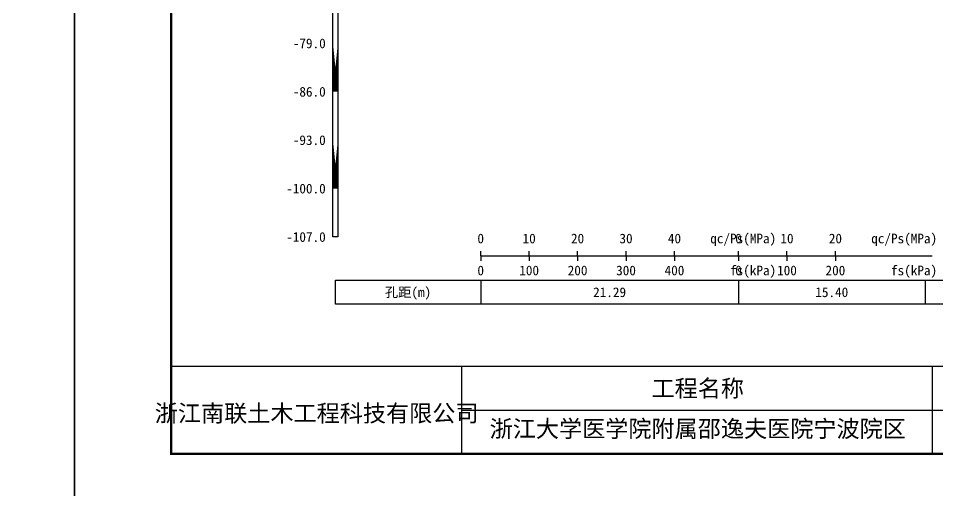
# Model space of a CAD drawing. Extents: x -37 to 3540, y -1485 to 297.
# Drawn here: x 371 to 560.8, y -1180.6 to -1083.1 of the extents above; entities that cross this region are included whole.
import ezdxf
from ezdxf.enums import TextEntityAlignment as Align

# ---------------------------------------------------------------- set-up
doc = ezdxf.new("R2010")
doc.units = 0
doc.layers.get('0').update_dxf_attribs({"linetype": 'CONTINUOUS'})
doc.layers.add('FRAME', color=7, linetype='CONTINUOUS')
doc.layers.add('RULER', color=7, linetype='CONTINUOUS')
doc.styles.add('ST', font='')
doc.styles.get('ST').set_extended_font_data('SimSun')

# ---------------------------------------------------------------- blocks, each defined once
blk = doc.blocks.new('图签_A3长')
for p, q in [((0, 18), (-380, 18)), ((-380, 18), (-380, 0)), ((-320, 0), (-320, 18)), ((-222.82, 0), (-222.82, 18)), ((-320, 9), (0, 9)), ((-380, 0), (0, 0))]:
    blk.add_line(p, q)
at = {"style": 'ST'}
blk.add_text('工程名称', height=3.5, dxfattribs=at).set_placement((-271.3, 13.5), align=Align.MIDDLE_CENTER)
for tag, p in [('01＿单位名称', (-349.98, 8.36)), ('02＿工程名称', (-271.3, 5.16)), ('04＿工程编号', (-176.51, 4.65)), ('05＿日期', (-35.59, 4.65)), ('06＿图号', (-11.16, 4.91))]:
    blk.add_attdef(tag, text='', height=3.5, dxfattribs=at).set_placement(p, align=Align.MIDDLE_CENTER)
at = {"style": 'ST', "width": 0.85}
blk.add_attdef('03＿图件名称', text='', height=3, dxfattribs=at).set_placement((-205.49, 5.05), align=Align.MIDDLE_CENTER)
blk = doc.blocks.new('Arrow')
for points in [[(-3.984779, 0.348623), (0, 0), (-3.189535, 0)], [(-3.189535, 0), (0, 0), (-3.984779, -0.348623)]]:
    blk.add_solid(points)

msp = doc.modelspace()

# ---------------------------------------------------------------- linework, layer by layer
at = {"layer": 'FRAME', "color": 245, "linetype": 'Continuous'}
for points in [[(-37.39, -1188), (382.61, -1188), (382.61, -891), (-37.39, -891)], [(382.61, -1188), (802.61, -1188), (802.61, -891), (382.61, -891)]]:
    msp.add_lwpolyline(points, close=True, dxfattribs=at)
at = {"layer": 'FRAME', "linetype": 'Continuous', "const_width": 0.5}
msp.add_lwpolyline([(402.61, -1173), (782.61, -1173), (782.61, -906), (402.61, -906)], close=True, dxfattribs=at)
at = {"layer": 'RULER', "linetype": 'Continuous'}
for points in [[(436, -968.23), (437, -968.23), (437, -1128.23), (436, -1128.23)], [(436.5, -1137.14), (466.5, -1137.14), (466.5, -1142.14), (436.5, -1142.14)]]:
    msp.add_lwpolyline(points, close=True, dxfattribs=at)
at = {"layer": 'RULER', "linetype": 'Continuous', "const_width": 1}
for points in [[(436.5, -1088.23), (436.5, -1098.23)], [(436.5, -1108.23), (436.5, -1118.23)]]:
    msp.add_lwpolyline(points, close=True, dxfattribs=at)
at = {"layer": 'RULER', "linetype": 'Continuous'}
for points in [[(466.5, -1132.14), (466.5, -1131.14)], [(466.5, -1132.14), (526.5, -1132.14)], [(466.5, -1132.14), (466.5, -1133.14)], [(476.5, -1132.14), (476.5, -1131.14)], [(476.5, -1132.14), (476.5, -1133.14)], [(486.5, -1132.14), (486.5, -1131.14)], [(486.5, -1132.14), (486.5, -1133.14)], [(496.5, -1132.14), (496.5, -1131.14)], [(496.5, -1132.14), (496.5, -1133.14)], [(506.5, -1132.14), (506.5, -1131.14)], [(506.5, -1132.14), (506.5, -1133.14)], [(519.73, -1132.14), (519.73, -1131.14)], [(519.73, -1132.14), (559.73, -1132.14)], [(519.73, -1132.14), (519.73, -1133.14)], [(529.73, -1132.14), (529.73, -1131.14)], [(529.73, -1132.14), (529.73, -1133.14)], [(539.73, -1132.14), (539.73, -1131.14)], [(539.73, -1132.14), (539.73, -1133.14)], [(466.5, -1137.14), (519.73, -1137.14), (519.73, -1142.14), (466.5, -1142.14)], [(519.73, -1137.14), (558.23, -1137.14), (558.23, -1142.14), (519.73, -1142.14)], [(558.23, -1137.14), (601.08, -1137.14), (601.08, -1142.14), (558.23, -1142.14)]]:
    msp.add_lwpolyline(points, dxfattribs=at)

# ---------------------------------------------------------------- block references
at = {"layer": 'FRAME'}
ref = msp.add_blockref('图签_A3长', (782.61, -1173), dxfattribs=at)
ref.add_attrib('01＿单位名称', '浙江南联土木工程科技有限公司', dxfattribs={"layer": '0', "height": 3.5, "style": 'ST'}).set_placement((432.63, -1164.64), align=Align.MIDDLE_CENTER)
ref.add_attrib('02＿工程名称', '浙江大学医学院附属邵逸夫医院宁波院区', dxfattribs={"layer": '0', "height": 3.5, "style": 'ST'}).set_placement((511.31, -1167.84), align=Align.MIDDLE_CENTER)
at = {"layer": 'RULER', "xscale": 0.4, "yscale": 0.4, "zscale": 0.4}
for p in [(526.5, -1132.14), (559.73, -1132.14)]:
    msp.add_blockref('Arrow', p, dxfattribs=at)

# ---------------------------------------------------------------- texts
at = {"layer": 'RULER', "style": 'ST'}
for s, p in [('-79.0', (434.5, -1088.23)), ('-86.0', (434.5, -1098.23)), ('-93.0', (434.5, -1108.23)), ('-100.0', (434.5, -1118.23)), ('-107.0', (434.5, -1128.23))]:
    msp.add_text(s, height=2, dxfattribs=at).set_placement(p, align=Align.MIDDLE_RIGHT)
for s, p in [('0', (466.5, -1130.14)), ('10', (476.5, -1130.14)), ('20', (486.5, -1130.14)), ('30', (496.5, -1130.14)), ('40', (506.5, -1130.14)), ('0', (519.73, -1130.14)), ('10', (529.73, -1130.14)), ('20', (539.73, -1130.14))]:
    msp.add_text(s, height=2, dxfattribs=at).set_placement(p, align=Align.BOTTOM_CENTER)
for p in [(527.5, -1130.14), (560.73, -1130.14)]:
    msp.add_text('qc/Ps(MPa)', height=2, dxfattribs=at).set_placement(p, align=Align.BOTTOM_RIGHT)
for s, p in [('0', (466.5, -1134.14)), ('100', (476.5, -1134.14)), ('200', (486.5, -1134.14)), ('300', (496.5, -1134.14)), ('400', (506.5, -1134.14)), ('0', (519.73, -1134.14)), ('100', (529.73, -1134.14)), ('200', (539.73, -1134.14))]:
    msp.add_text(s, height=2, dxfattribs=at).set_placement(p, align=Align.TOP_CENTER)
for p in [(527.5, -1134.14), (560.73, -1134.14)]:
    msp.add_text('fs(kPa)', height=2, dxfattribs=at).set_placement(p, align=Align.TOP_RIGHT)
for s, p in [('孔距(m)', (451.5, -1139.64)), ('21.29', (493.11, -1139.64)), ('15.40', (538.98, -1139.64))]:
    msp.add_text(s, height=2, dxfattribs=at).set_placement(p, align=Align.MIDDLE_CENTER)

doc.saveas('drawing.dxf')
